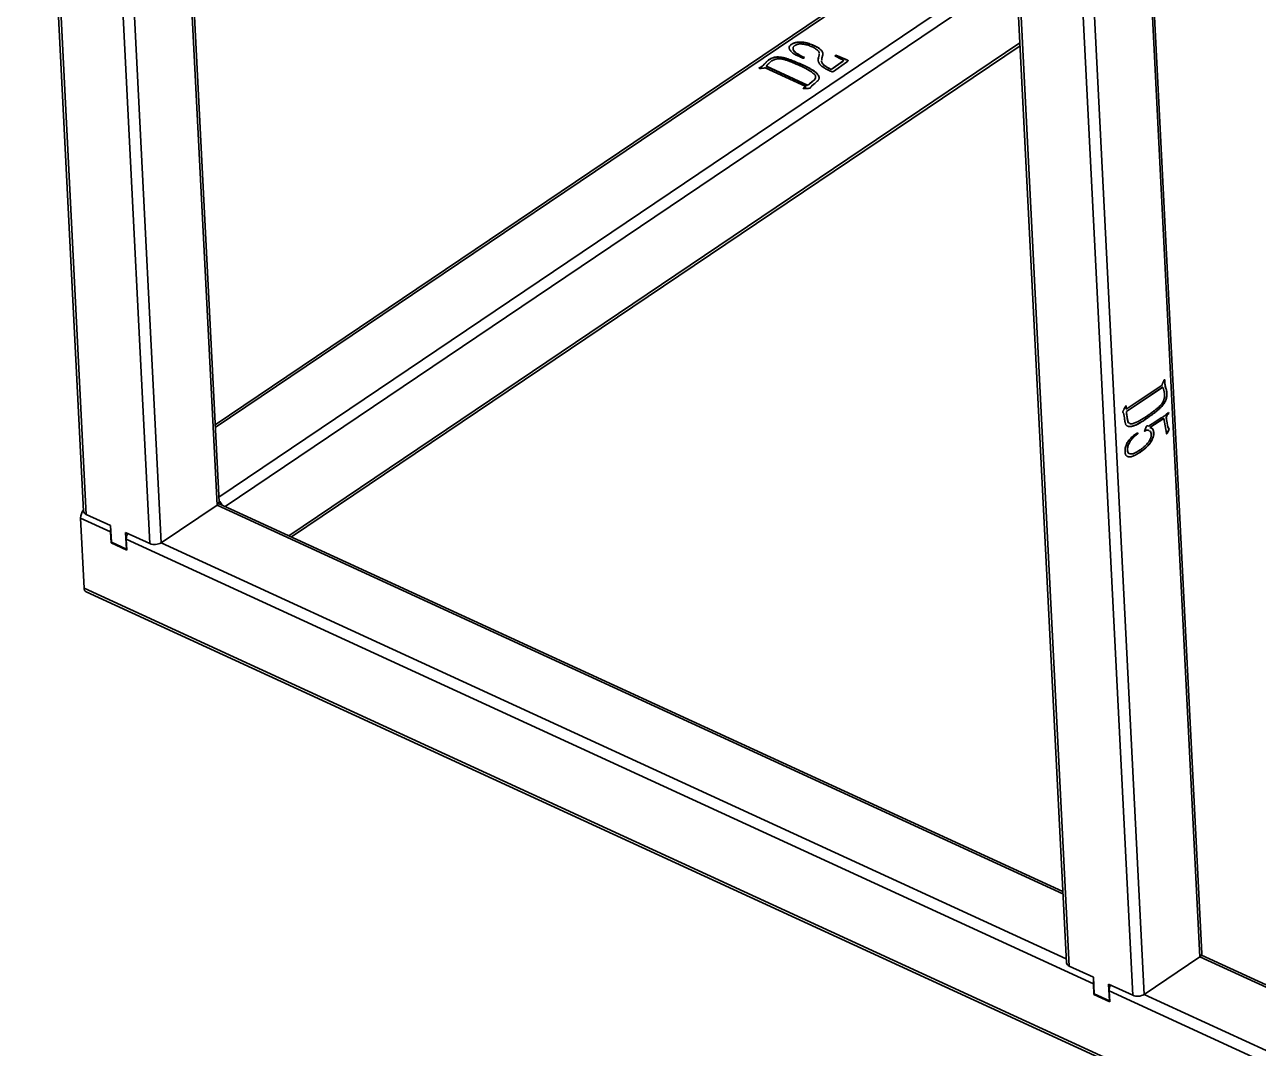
# Model space of a CAD drawing. Header units: millimetres. Extents: x 0 to 14850, y 0 to 10502.
# Drawn here: x 2245 to 5028, y 4125 to 6434 of the extents above; entities that cross this region are included whole.
import ezdxf

# ---------------------------------------------------------------- set-up
doc = ezdxf.new("R2010")
doc.units = ezdxf.units.MM
doc.header["$LTSCALE"] = 50

msp = doc.modelspace()

# ---------------------------------------------------------------- linework, layer by layer
at = {"color": 7, "linetype": 'Continuous', "lineweight": 35}
for p, q in [((2244.889, 7966.591), (2377.783, 5336.338)), ((2251.054, 7959.423), (2383.948, 5329.17)), ((2527.214, 5263.336), (2394.32, 7893.589)), ((2683.293, 5357.23), (2558.538, 7826.394)), ((4462.093, 6947.729), (4594.987, 4317.476)), ((4468.259, 6940.562), (4601.153, 4310.309)), ((4744.418, 4244.475), (4611.524, 6874.728)), ((4900.497, 4338.368), (4775.742, 6807.533)), ((4472.414, 6743.451), (2674.492, 5531.42)), ((2846.837, 5278.144), (4490.467, 6386.161)), ((3975.189, 6389.654), (3975.17, 6390.03)), ((4033.971, 6382.009), (4033.952, 6382.385)), ((3913.372, 6344.194), (3917.291, 6349.012)), ((3913.391, 6343.818), (3917.31, 6348.636)), ((3917.31, 6348.636), (3917.291, 6349.012)), ((3923.02, 6353.692), (3923.001, 6354.068)), ((3998.444, 6362.037), (4004.094, 6359.286)), ((3998.463, 6361.661), (3998.444, 6362.037)), ((3998.463, 6361.661), (4003.778, 6359.073)), ((4004.094, 6359.286), (4001.767, 6357.717)), ((4034.929, 6353.101), (4035.283, 6359.066)), ((4035.264, 6359.442), (4037.015, 6365.799)), ((4035.283, 6359.066), (4035.264, 6359.442)), ((4035.283, 6359.066), (4037.034, 6365.424)), ((4037.015, 6365.799), (4037.102, 6368.902)), ((4037.034, 6365.424), (4037.015, 6365.799)), ((4037.034, 6365.424), (4037.121, 6368.526)), ((4043.075, 6357.766), (4042.786, 6353.931)), ((4045.202, 6365.347), (4043.075, 6357.766)), ((4064.376, 6332.619), (4090.89, 6351.669)), ((4064.395, 6332.243), (4090.909, 6351.294)), ((4098.946, 6349.364), (4069.197, 6328.309)), ((4072.269, 6363.562), (4074.413, 6365.007)), ((4086.911, 6356.135), (4072.269, 6363.562)), ((4072.598, 6363.395), (4074.432, 6364.631)), ((4074.413, 6365.007), (4098.309, 6354.905)), ((4074.432, 6364.631), (4074.413, 6365.007)), ((4074.432, 6364.631), (4098.328, 6354.53)), ((4090.909, 6351.294), (4090.89, 6351.669)), ((4091.73, 6352.31), (4091.707, 6352.78)), ((4098.328, 6354.53), (4098.309, 6354.905)), ((3901.849, 6336.043), (3905.177, 6337.669)), ((3901.868, 6335.668), (3901.849, 6336.043)), ((3901.868, 6335.668), (3905.196, 6337.293)), ((3905.177, 6337.669), (3908.393, 6339.837)), ((3905.196, 6337.293), (3905.177, 6337.669)), ((3905.196, 6337.293), (3908.412, 6339.461)), ((3911.872, 6335.446), (3906.491, 6334.789)), ((3908.412, 6339.461), (3908.393, 6339.837)), ((3910.471, 6341.855), (3913.372, 6344.194)), ((3910.49, 6341.48), (3910.471, 6341.855)), ((3910.49, 6341.48), (3913.391, 6343.818)), ((3913.391, 6343.818), (3913.372, 6344.194)), ((4006.878, 6294.063), (3915.098, 6336.238)), ((3919.708, 6342.317), (3918.19, 6339.705)), ((3918.19, 6339.705), (4010.851, 6297.124)), ((3918.209, 6339.329), (3918.19, 6339.705)), ((3918.209, 6339.329), (4010.87, 6296.749)), ((4005.052, 6340.275), (4005.033, 6340.651)), ((4057.352, 6336.208), (4064.376, 6332.619)), ((4057.371, 6335.833), (4057.352, 6336.208)), ((4057.371, 6335.833), (4064.395, 6332.243)), ((4064.395, 6332.243), (4064.376, 6332.619)), ((4002.271, 6290.957), (4006.878, 6294.063)), ((4002.29, 6290.582), (4002.271, 6290.957)), ((4002.29, 6290.582), (4006.897, 6293.688)), ((4008.543, 6289.626), (4004.438, 6289.418)), ((4006.897, 6293.688), (4006.878, 6294.063)), ((4010.87, 6296.749), (4010.851, 6297.124)), ((4015.618, 6300.338), (4021.51, 6305.31)), ((4015.637, 6299.962), (4015.618, 6300.338)), ((4015.637, 6299.962), (4021.529, 6304.934)), ((4025.778, 6300.039), (4019.886, 6295.067)), ((4021.529, 6304.934), (4021.51, 6305.31)), ((4811.625, 5624.065), (4813.754, 5629.077)), ((4816.762, 5632.496), (4816.459, 5628.686)), ((4816.459, 5628.686), (4816.663, 5624.656)), ((4816.459, 5628.686), (4816.8, 5628.529)), ((4816.663, 5624.656), (4817.004, 5624.499)), ((4816.762, 5632.496), (4817.103, 5632.339)), ((4817.103, 5632.339), (4816.8, 5628.529)), ((4816.8, 5628.529), (4817.004, 5624.499)), ((4817.308, 5621.692), (4817.809, 5617.833)), ((4817.308, 5621.692), (4817.649, 5621.535)), ((4817.649, 5621.535), (4818.15, 5617.676)), ((4730.008, 5566.444), (4810.68, 5620.827)), ((4811.684, 5616.304), (4730.236, 5561.398)), ((4812.025, 5616.147), (4730.577, 5561.241)), ((4811.684, 5616.304), (4812.025, 5616.147)), ((4813.441, 5613.319), (4812.025, 5616.147)), ((4817.809, 5617.833), (4819.867, 5611.653)), ((4817.809, 5617.833), (4818.15, 5617.676)), ((4818.15, 5617.676), (4820.208, 5611.496)), ((4819.867, 5611.653), (4820.208, 5611.496)), ((4821.231, 5603.794), (4821.572, 5603.637)), ((4725.492, 5567.597), (4727.359, 5571.25)), ((4729.375, 5572.374), (4729.667, 5566.6)), ((4729.375, 5572.374), (4729.716, 5572.218)), ((4729.667, 5566.6), (4730.008, 5566.444)), ((4729.716, 5572.218), (4730.008, 5566.444)), ((4725.581, 5546.7), (4724.376, 5554.667)), ((4730.236, 5561.398), (4730.577, 5561.241)), ((4730.538, 5555.424), (4731.742, 5547.457)), ((4730.538, 5555.424), (4730.879, 5555.267)), ((4730.879, 5555.267), (4732.084, 5547.301)), ((4731.742, 5547.457), (4732.084, 5547.301)), ((4769.307, 5541.037), (4769.648, 5540.88)), ((4780.183, 5527.971), (4796.669, 5538.701)), ((4814.153, 5545.494), (4782.854, 5524.986)), ((4814.494, 5545.338), (4783.195, 5524.83)), ((4796.669, 5538.701), (4808.539, 5546.496)), ((4814.153, 5545.494), (4814.494, 5545.338)), ((4820.299, 5512.127), (4814.494, 5545.338)), ((4820.888, 5550.833), (4819.716, 5548.831)), ((4819.716, 5548.831), (4820.057, 5548.674)), ((4821.229, 5550.676), (4820.057, 5548.674)), ((4820.129, 5546.715), (4820.494, 5542.764)), ((4820.129, 5546.715), (4820.47, 5546.558)), ((4820.23, 5554.584), (4824.958, 5558.569)), ((4820.47, 5546.558), (4820.835, 5542.607)), ((4820.494, 5542.764), (4821.786, 5535.861)), ((4820.494, 5542.764), (4820.835, 5542.607)), ((4820.835, 5542.607), (4822.127, 5535.705)), ((4820.888, 5550.833), (4821.229, 5550.676)), ((4824.765, 5558.407), (4825.331, 5557.197)), ((4824.958, 5558.569), (4825.672, 5557.04)), ((4825.331, 5557.197), (4825.672, 5557.04)), ((4751.301, 5510.511), (4755.622, 5513.217)), ((4755.299, 5513.015), (4755.387, 5511.258)), ((4755.387, 5511.258), (4755.729, 5511.102)), ((4755.622, 5513.217), (4755.729, 5511.102)), ((4772.454, 5520.367), (4774.849, 5526.178)), ((4774.877, 5519.018), (4772.874, 5518.052)), ((4772.874, 5518.052), (4773.215, 5517.895)), ((4775.219, 5518.861), (4773.215, 5517.895)), ((4777.114, 5519.106), (4774.877, 5519.018)), ((4774.877, 5519.018), (4775.219, 5518.861)), ((4777.455, 5518.95), (4775.219, 5518.861)), ((4777.114, 5519.106), (4777.455, 5518.95)), ((4777.771, 5528.562), (4780.183, 5527.971)), ((4782.854, 5524.986), (4783.195, 5524.83)), ((4791.61, 5512.74), (4791.951, 5512.584)), ((4821.786, 5535.861), (4822.724, 5529.902)), ((4821.786, 5535.861), (4822.127, 5535.705)), ((4822.127, 5535.705), (4823.065, 5529.746)), ((4826.658, 5521.589), (4822.471, 5512.973)), ((4822.471, 5512.973), (4822.812, 5512.816)), ((4822.724, 5529.902), (4823.065, 5529.746)), ((4826.999, 5521.432), (4822.812, 5512.816)), ((4823.684, 5526.767), (4824.765, 5524.51)), ((4823.684, 5526.767), (4824.025, 5526.61)), ((4824.025, 5526.61), (4825.106, 5524.353)), ((4824.765, 5524.51), (4825.106, 5524.353)), ((4825.635, 5522.702), (4826.658, 5521.589)), ((4825.635, 5522.702), (4825.976, 5522.545)), ((4825.976, 5522.545), (4826.999, 5521.432)), ((4826.658, 5521.589), (4826.999, 5521.432)), ((4732.56, 5474.323), (4732.901, 5474.166)), ((4759.914, 5468.821), (4760.255, 5468.664)), ((2678.779, 5350.042), (2552.851, 5265.151)), ((4586.848, 4478.565), (2682.387, 5353.713)), ((2371.063, 5320.41), (2379.037, 5162.595)), ((2438.603, 5289.374), (2371.063, 5320.41)), ((2383.948, 5329.17), (2438.526, 5304.091)), ((2438.526, 5304.091), (2440.424, 5266.516)), ((2438.603, 5289.374), (2439.837, 5264.95)), ((2472.637, 5288.416), (2527.214, 5263.336)), ((2474.535, 5250.841), (2472.637, 5288.416)), ((2441.456, 5266.042), (2439.837, 5264.95)), ((2439.837, 5264.95), (2475.312, 5248.649)), ((2440.424, 5266.516), (2474.535, 5250.841)), ((2475.312, 5248.649), (2474.078, 5273.072)), ((4655.807, 4270.513), (2474.078, 5273.072)), ((2475.179, 5251.275), (2474.535, 5250.841)), ((2379.037, 5162.595), (9201.205, 2027.636)), ((2383.438, 5154.159), (9205.606, 2019.2)), ((4895.983, 4331.181), (4770.056, 4246.29)), ((9021.257, 2440.842), (4899.592, 4334.851)), ((4601.153, 4310.309), (4655.73, 4285.229)), ((4655.73, 4285.229), (4657.629, 4247.654)), ((4655.807, 4270.513), (4657.041, 4246.089)), ((4689.841, 4269.554), (4744.418, 4244.475)), ((4691.74, 4231.979), (4689.841, 4269.554)), ((4658.66, 4247.18), (4657.041, 4246.089)), ((4657.041, 4246.089), (4692.517, 4229.787)), ((4657.629, 4247.654), (4691.74, 4231.979)), ((4692.517, 4229.787), (4691.283, 4254.211)), ((9090.217, 2232.789), (4691.283, 4254.211)), ((4692.384, 4232.414), (4691.74, 4231.979))]:
    msp.add_line(p, q, dxfattribs=at)
at = {"color": 8, "linetype": 'Continuous', "lineweight": 35}
for p, q in [((2420.233, 7889.949), (2552.851, 5265.151)), ((2678.779, 5350.042), (2553.544, 7828.689)), ((4637.437, 6871.087), (4770.056, 4246.29)), ((4895.983, 4331.181), (4770.749, 6809.827)), ((4472.726, 6737.276), (2674.804, 5525.244)), ((2682.74, 5368.181), (4480.662, 6580.212)), ((4482.177, 6550.223), (2697.189, 5346.911)), ((2841.139, 5280.762), (4490.151, 6392.408)), ((4587.124, 4473.109), (2678.779, 5350.042)), ((2552.851, 5265.151), (4594.508, 4326.958)), ((9021.533, 2435.386), (4895.983, 4331.181)), ((4770.056, 4246.29), (9028.917, 2289.235))]:
    msp.add_line(p, q, dxfattribs=at)
at = {"color": 7, "linetype": 'Continuous', "lineweight": 35, "flags": 128}
for points in [[(2439.002, 5294.669), (2438.685, 5292.462), (2438.603, 5289.374)], [(4656.206, 4275.808), (4655.89, 4273.6), (4655.807, 4270.513)]]:
    msp.add_lwpolyline(points, dxfattribs=at)
at = {"color": 7, "linetype": 'Continuous', "lineweight": 35}
for centre, radius, start, end in [((2674.734, 5357.594), 8.567, 298.173376, 357.561663), ((2662.679, 5339.114), 29.361, 22.37999, 45.8104), ((2400.191, 5320.694), 29.129, 140.726202, 180.559102), ((2386.467, 5337.573), 8.772, 188.094037, 253.311784), ((2502.318, 5273.452), 28.243, 152.877582, 180.769943), ((2538.228, 5289.739), 28.608, 247.356961, 300.741858), ((2388.119, 5161.967), 9.104, 176.045487, 239.058229), ((4603.672, 4318.711), 8.772, 188.094037, 253.311784), ((4891.938, 4338.733), 8.567, 298.173376, 357.561663), ((4719.523, 4254.59), 28.243, 152.877582, 180.769943), ((4755.432, 4270.878), 28.608, 247.356961, 300.741858)]:
    msp.add_arc(centre, radius, start, end, dxfattribs=at)
for points, knots in [([(3985.472, 6365.205), (3984.549, 6365.702), (3982.765, 6366.661), (3980.263, 6368.101), (3978.124, 6369.54), (3976.172, 6370.946), (3974.451, 6372.445), (3972.976, 6374.126), (3971.626, 6375.998), (3970.467, 6378.009), (3969.574, 6380.042), (3969.292, 6381.994), (3969.525, 6383.797), (3970.484, 6385.393), (3971.647, 6386.801), (3972.794, 6388.043), (3973.907, 6389.127), (3974.765, 6389.741), (3975.17, 6390.03)], [0, 0, 0, 0, 0.07740737, 0.1496177, 0.21694516, 0.27935279, 0.34166122, 0.40841457, 0.4798594, 0.55729044, 0.63338441, 0.70135869, 0.76242295, 0.82001964, 0.87292666, 0.92087242, 0.96271484, 1, 1, 1, 1]), ([(3969.631, 6381.798), (3969.575, 6382.23), (3969.363, 6383.853), (3971.674, 6386.588), (3974.017, 6388.632), (3975.189, 6389.654)], [0, 0, 0, 0, 0.15322757, 0.576386946, 1, 1, 1, 1]), ([(3975.17, 6390.03), (3975.742, 6390.364), (3976.89, 6391.032), (3978.832, 6391.895), (3980.946, 6392.623), (3983.891, 6393.451), (3987.811, 6394.174), (3991.878, 6394.49), (3995.194, 6394.466), (3997.816, 6394.31), (4000.544, 6394.026), (4004.32, 6393.457), (4009.019, 6392.493), (4014.401, 6390.918), (4019.66, 6389.051), (4024.816, 6386.999), (4029.641, 6384.774), (4032.548, 6383.163), (4033.952, 6382.385)], [0, 0, 0, 0, 0.03516872, 0.07047972, 0.10544311, 0.14128535, 0.21188733, 0.282887, 0.31980362, 0.35807454, 0.39980705, 0.44341963, 0.53305967, 0.62415516, 0.71711713, 0.81466814, 0.91050925, 1, 1, 1, 1]), ([(3975.189, 6389.654), (3975.761, 6389.988), (3976.909, 6390.656), (3978.851, 6391.519), (3980.965, 6392.247), (3983.91, 6393.075), (3987.83, 6393.798), (3991.897, 6394.115), (3995.213, 6394.09), (3997.835, 6393.934), (4000.563, 6393.65), (4004.339, 6393.081), (4009.038, 6392.117), (4014.42, 6390.542), (4019.679, 6388.675), (4024.835, 6386.623), (4029.66, 6384.399), (4032.567, 6382.787), (4033.971, 6382.009)], [0, 0, 0, 0, 0.03516872, 0.07047972, 0.10544311, 0.14128535, 0.21188733, 0.282887, 0.31980362, 0.35807454, 0.39980705, 0.44341963, 0.53305967, 0.62415516, 0.71711713, 0.81466814, 0.91050925, 1, 1, 1, 1]), ([(3982.654, 6386.927), (3982.192, 6386.622), (3981.27, 6386.013), (3980.149, 6384.99), (3979.317, 6383.882), (3978.509, 6382.301), (3978.108, 6380.196), (3978.559, 6377.628), (3979.85, 6375.056), (3982.07, 6372.532), (3985.03, 6369.976), (3988.803, 6367.381), (3993.263, 6364.663), (3996.665, 6362.939), (3998.444, 6362.037)], [0, 0, 0, 0, 0.03912571, 0.07803897, 0.11701227, 0.15726794, 0.24064809, 0.3268928, 0.41731246, 0.51277493, 0.61631852, 0.73267897, 0.8602138, 1, 1, 1, 1]), ([(3978.446, 6378.984), (3978.634, 6377.952), (3979.048, 6375.688), (3982.578, 6371.419), (3989.062, 6366.585), (3995.329, 6363.303), (3998.463, 6361.661)], [0, 0, 0, 0, 0.14339189, 0.31470997, 0.65718204, 1, 1, 1, 1]), ([(4009.927, 6387.84), (4008.714, 6388.143), (4006.346, 6388.736), (4002.738, 6389.445), (3999.152, 6389.914), (3995.64, 6390.218), (3992.12, 6390.205), (3988.714, 6389.575), (3985.444, 6388.508), (3983.613, 6387.47), (3982.654, 6386.927)], [0, 0, 0, 0, 0.137574256, 0.268315484, 0.393893125, 0.514934381, 0.631530294, 0.746202939, 0.867098464, 1, 1, 1, 1]), ([(4037.127, 6369.796), (4037.179, 6370.285), (4037.424, 6372.609), (4033.258, 6376.192), (4027.581, 6380.71), (4019.658, 6384.766), (4013.171, 6386.815), (4009.927, 6387.84)], [0, 0, 0, 0, 0.05751587, 0.27322169, 0.48975203, 0.74481123, 1, 1, 1, 1]), ([(4033.952, 6382.385), (4035.273, 6381.501), (4037.934, 6379.721), (4040.668, 6377.262), (4042.572, 6375.271), (4043.664, 6373.826), (4044.539, 6372.458), (4045.278, 6370.664), (4045.597, 6368.288), (4045.338, 6366.358), (4045.202, 6365.347)], [0, 0, 0, 0, 0.18632918, 0.37543842, 0.46610322, 0.5496347, 0.62693936, 0.69821074, 0.8417906, 1, 1, 1, 1]), ([(4033.971, 6382.009), (4035.923, 6380.662), (4039.826, 6377.969), (4043.775, 6373.66), (4045.488, 6370.495), (4045.404, 6369.003), (4045.398, 6368.912)], [0, 0, 0, 0, 0.3528707, 0.70555167, 0.9821108, 1, 1, 1, 1]), ([(3917.291, 6349.012), (3917.639, 6349.402), (3918.368, 6350.22), (3919.697, 6351.451), (3921.226, 6352.758), (3922.396, 6353.621), (3923.001, 6354.068)], [0, 0, 0, 0, 0.21881719, 0.45851479, 0.71988485, 1, 1, 1, 1]), ([(3917.31, 6348.636), (3917.658, 6349.027), (3918.387, 6349.844), (3919.716, 6351.076), (3921.245, 6352.382), (3922.415, 6353.245), (3923.02, 6353.692)], [0, 0, 0, 0, 0.21881719, 0.45851479, 0.71988485, 1, 1, 1, 1]), ([(3930.676, 6352.299), (3930.116, 6351.944), (3928.94, 6351.198), (3927.332, 6349.928), (3925.616, 6348.53), (3924.034, 6347.005), (3922.523, 6345.544), (3921.256, 6344.266), (3920.347, 6343.217), (3919.901, 6342.589), (3919.708, 6342.317)], [0, 0, 0, 0, 0.12032505, 0.25277131, 0.39592828, 0.55221329, 0.70211162, 0.82673891, 0.92497903, 1, 1, 1, 1]), ([(3923.001, 6354.068), (3923.655, 6354.5), (3924.904, 6355.325), (3926.857, 6356.445), (3928.688, 6357.45), (3931.103, 6358.523), (3934.19, 6359.617), (3938.221, 6360.447), (3942.514, 6360.784), (3946.222, 6360.725), (3949.33, 6360.448), (3951.854, 6360.119), (3954.504, 6359.634), (3957.313, 6359.05), (3960.24, 6358.324), (3963.28, 6357.431), (3966.489, 6356.428), (3970.886, 6354.902), (3976.272, 6352.895), (3982.453, 6350.358), (3988.485, 6347.712), (3993.664, 6345.588), (3997.681, 6343.873), (4000.416, 6342.696), (4002.833, 6341.639), (4004.335, 6340.965), (4005.033, 6340.651)], [0, 0, 0, 0, 0.029937995, 0.057132981, 0.082682504, 0.105750691, 0.148408864, 0.190622943, 0.233459491, 0.279307417, 0.303897499, 0.330679023, 0.359650988, 0.39071896, 0.424197601, 0.459761141, 0.498314034, 0.539499362, 0.622257448, 0.701595752, 0.780507848, 0.863329582, 0.903495309, 0.939426494, 0.971828659, 1, 1, 1, 1]), ([(3923.02, 6353.692), (3923.674, 6354.124), (3924.923, 6354.95), (3926.876, 6356.069), (3928.707, 6357.074), (3931.122, 6358.148), (3934.209, 6359.242), (3938.24, 6360.071), (3942.533, 6360.409), (3946.241, 6360.349), (3949.349, 6360.072), (3951.873, 6359.743), (3954.523, 6359.258), (3957.332, 6358.675), (3960.259, 6357.948), (3963.299, 6357.056), (3966.508, 6356.053), (3970.905, 6354.526), (3976.291, 6352.52), (3982.472, 6349.982), (3988.504, 6347.336), (3993.683, 6345.212), (3997.7, 6343.497), (4000.435, 6342.32), (4002.852, 6341.263), (4004.354, 6340.589), (4005.052, 6340.275)], [0, 0, 0, 0, 0.029937995, 0.057132981, 0.082682504, 0.105750691, 0.148408864, 0.190622943, 0.233459491, 0.279307417, 0.303897499, 0.330679023, 0.359650988, 0.39071896, 0.424197601, 0.459761141, 0.498314034, 0.539499362, 0.622257448, 0.701595752, 0.780507848, 0.863329582, 0.903495309, 0.939426494, 0.971828659, 1, 1, 1, 1]), ([(3985.309, 6344.828), (3984.254, 6345.254), (3982.069, 6346.135), (3978.664, 6347.486), (3975.047, 6348.941), (3971.311, 6350.464), (3967.611, 6351.949), (3964.005, 6353.191), (3960.746, 6354.284), (3957.672, 6355.119), (3954.775, 6355.771), (3951.994, 6356.263), (3949.275, 6356.544), (3946.655, 6356.694), (3944.114, 6356.641), (3941.678, 6356.395), (3939.354, 6355.92), (3936.6, 6355.027), (3933.626, 6353.854), (3931.588, 6352.78), (3930.676, 6352.299)], [0, 0, 0, 0, 0.063051594, 0.13046906, 0.202218556, 0.278842728, 0.354453657, 0.422760373, 0.483686886, 0.538181216, 0.587446853, 0.633996585, 0.677917246, 0.719155471, 0.758821856, 0.797255725, 0.834293232, 0.87248122, 0.942909767, 1, 1, 1, 1]), ([(4001.767, 6357.717), (4000.881, 6358.07), (3999.19, 6358.744), (3996.812, 6359.73), (3994.722, 6360.645), (3992.182, 6361.767), (3989.091, 6363.257), (3986.717, 6364.535), (3985.472, 6365.205)], [0, 0, 0, 0, 0.154590063, 0.294713717, 0.420417056, 0.531775447, 0.754520628, 1, 1, 1, 1]), ([(4051.076, 6334.36), (4050.211, 6334.887), (4048.545, 6335.901), (4046.276, 6337.449), (4044.232, 6338.927), (4042.424, 6340.341), (4040.883, 6341.698), (4039.584, 6342.989), (4038.551, 6344.231), (4037.561, 6345.776), (4036.634, 6347.571), (4035.738, 6349.567), (4035.182, 6351.377), (4034.796, 6353.544), (4034.814, 6356.216), (4035.111, 6358.346), (4035.264, 6359.442)], [0, 0, 0, 0, 0.07883449, 0.15186259, 0.2204186, 0.28458499, 0.34314093, 0.39690499, 0.44698392, 0.49274126, 0.57533551, 0.64969418, 0.71550157, 0.77317075, 0.88325333, 1, 1, 1, 1]), ([(4042.627, 6351.822), (4042.593, 6351.516), (4042.31, 6348.923), (4045.599, 6344.815), (4050.828, 6339.959), (4055.178, 6337.458), (4057.352, 6336.208)], [0, 0, 0, 0, 0.04945777, 0.4183571, 0.7092734, 1, 1, 1, 1]), ([(4042.713, 6352.342), (4042.632, 6351.735), (4042.244, 6348.838), (4045.577, 6344.436), (4050.857, 6339.584), (4055.2, 6337.083), (4057.371, 6335.833)], [0, 0, 0, 0, 0.09323339, 0.44514368, 0.72266233, 1, 1, 1, 1]), ([(4090.89, 6351.669), (4091.217, 6351.918), (4091.795, 6352.358), (4091.691, 6353.109), (4090.916, 6353.619), (4089.997, 6354.266), (4088.6, 6355.125), (4087.52, 6355.771), (4086.911, 6356.135)], [0, 0, 0, 0, 0.15405764, 0.27293573, 0.365299, 0.51533234, 0.72684499, 1, 1, 1, 1]), ([(4090.909, 6351.294), (4091.201, 6351.493), (4091.671, 6351.814), (4091.642, 6352.207), (4091.632, 6352.357)], [0, 0, 0, 0, 0.62013469, 1, 1, 1, 1]), ([(4098.309, 6354.905), (4098.786, 6354.717), (4099.62, 6354.389), (4100.666, 6353.914), (4101.429, 6353.609), (4101.999, 6353.33), (4102.346, 6352.984), (4102.785, 6352.608), (4102.518, 6352.043), (4101.745, 6351.41), (4100.585, 6350.45), (4099.546, 6349.761), (4098.946, 6349.364)], [0, 0, 0, 0, 0.13813441, 0.24159723, 0.31855156, 0.36106669, 0.41898771, 0.48660125, 0.53890728, 0.64137967, 0.79312535, 1, 1, 1, 1]), ([(4098.328, 6354.53), (4098.92, 6354.256), (4100.104, 6353.709), (4102.023, 6353.249), (4102.142, 6352.659), (4102.168, 6352.53)], [0, 0, 0, 0, 0.43914384, 0.87700416, 1, 1, 1, 1]), ([(3906.491, 6334.789), (3905.993, 6334.708), (3905.096, 6334.562), (3903.824, 6334.604), (3902.833, 6334.795), (3902.191, 6335.154), (3901.81, 6335.577), (3901.836, 6335.89), (3901.849, 6336.043)], [0, 0, 0, 0, 0.24170386, 0.43502021, 0.60164829, 0.73927668, 0.87189061, 1, 1, 1, 1]), ([(3908.393, 6339.837), (3908.438, 6339.877), (3908.625, 6340.042), (3909.008, 6340.425), (3909.642, 6341.062), (3910.166, 6341.564), (3910.471, 6341.855)], [0, 0, 0, 0, 0.060483244, 0.251748057, 0.565445673, 1, 1, 1, 1]), ([(3908.412, 6339.461), (3908.457, 6339.501), (3908.644, 6339.666), (3909.027, 6340.05), (3909.661, 6340.686), (3910.185, 6341.188), (3910.49, 6341.48)], [0, 0, 0, 0, 0.060483244, 0.251748057, 0.565445673, 1, 1, 1, 1]), ([(3915.098, 6336.238), (3914.487, 6336.054), (3913.445, 6335.739), (3912.332, 6335.531), (3911.872, 6335.446)], [0, 0, 0, 0, 0.58635291, 1, 1, 1, 1]), ([(4029.008, 6315.966), (4029.051, 6316.411), (4029.307, 6319.012), (4024.736, 6323.188), (4016.406, 6329.931), (4002.692, 6337.102), (3991.105, 6342.252), (3985.309, 6344.828)], [0, 0, 0, 0, 0.03313222, 0.1940274, 0.35513776, 0.67744221, 1, 1, 1, 1]), ([(4005.033, 6340.651), (4005.776, 6340.279), (4007.353, 6339.488), (4009.791, 6338.191), (4012.552, 6336.786), (4016.486, 6334.705), (4021.355, 6331.969), (4025.808, 6329.04), (4028.936, 6326.596), (4031.03, 6324.745), (4032.803, 6322.829), (4034.291, 6320.902), (4035.456, 6318.995), (4036.361, 6317.181), (4036.859, 6315.455), (4037.146, 6313.833), (4036.984, 6312.274), (4036.523, 6310.764), (4035.7, 6309.296), (4034.493, 6307.822), (4032.875, 6306.249), (4030.87, 6304.441), (4028.493, 6302.329), (4026.724, 6300.837), (4025.778, 6300.039)], [0, 0, 0, 0, 0.03519364, 0.07476823, 0.11868117, 0.166979, 0.26583735, 0.36208666, 0.40893792, 0.45491502, 0.49958897, 0.5439351, 0.58587775, 0.62488237, 0.66054293, 0.69350887, 0.72472666, 0.75521357, 0.78581798, 0.81669399, 0.85171204, 0.89366956, 0.94311216, 1, 1, 1, 1]), ([(4005.052, 6340.275), (4008.549, 6338.499), (4015.542, 6334.946), (4025.383, 6329.255), (4032.166, 6323.713), (4035.435, 6318.715), (4037.08, 6315.854), (4036.89, 6314.232), (4036.861, 6313.98)], [0, 0, 0, 0, 0.24456404, 0.48905638, 0.73313715, 0.85535031, 0.97748108, 1, 1, 1, 1]), ([(4069.197, 6328.309), (4068.826, 6328.057), (4068.095, 6327.561), (4066.512, 6327.436), (4065.18, 6327.69), (4063.827, 6328.133), (4062.135, 6328.79), (4059.356, 6330.01), (4055.583, 6331.867), (4052.625, 6333.503), (4051.076, 6334.36)], [0, 0, 0, 0, 0.06954674, 0.13708176, 0.18450801, 0.25159492, 0.34143135, 0.45449051, 0.71439577, 1, 1, 1, 1]), ([(4001.234, 6289.733), (4001.233, 6289.736), (4001.204, 6289.804), (4001.473, 6290.156), (4001.926, 6290.392), (4002.29, 6290.582)], [0, 0, 0, 0, 0.01128408, 0.20609704, 1, 1, 1, 1]), ([(4004.438, 6289.418), (4004.095, 6289.398), (4003.48, 6289.362), (4002.679, 6289.38), (4002.062, 6289.405), (4001.614, 6289.586), (4001.347, 6289.827), (4001.127, 6290.154), (4001.535, 6290.577), (4001.985, 6290.809), (4002.271, 6290.957)], [0, 0, 0, 0, 0.17749201, 0.31838204, 0.41986698, 0.49175171, 0.60327495, 0.68937122, 0.80263836, 1, 1, 1, 1]), ([(4017.377, 6290.816), (4017.248, 6290.725), (4016.924, 6290.497), (4016.011, 6290.339), (4014.83, 6290.106), (4013.326, 6289.978), (4011.787, 6289.849), (4010.435, 6289.71), (4009.383, 6289.651), (4008.788, 6289.634), (4008.543, 6289.626)], [0, 0, 0, 0, 0.0644185, 0.16255242, 0.29581171, 0.47267459, 0.65464187, 0.80452799, 0.9195769, 1, 1, 1, 1]), ([(4010.851, 6297.124), (4011.387, 6297.447), (4012.386, 6298.047), (4013.653, 6298.939), (4014.782, 6299.655), (4015.362, 6300.128), (4015.618, 6300.338)], [0, 0, 0, 0, 0.31583388, 0.58831815, 0.81777859, 1, 1, 1, 1]), ([(4010.87, 6296.749), (4011.406, 6297.071), (4012.405, 6297.671), (4013.672, 6298.564), (4014.801, 6299.279), (4015.381, 6299.753), (4015.637, 6299.962)], [0, 0, 0, 0, 0.31583388, 0.58831815, 0.81777859, 1, 1, 1, 1]), ([(4019.886, 6295.067), (4019.364, 6294.572), (4018.41, 6293.668), (4017.852, 6292.469), (4017.687, 6291.682), (4017.595, 6291.26), (4017.507, 6290.982), (4017.407, 6290.854), (4017.377, 6290.816)], [0, 0, 0, 0, 0.37640459, 0.68720906, 0.81327635, 0.90782682, 0.97235792, 1, 1, 1, 1]), ([(4021.51, 6305.31), (4022.925, 6306.53), (4025.752, 6308.968), (4029.179, 6312.259), (4029.024, 6314.386), (4028.974, 6315.072)], [0, 0, 0, 0, 0.40426285, 0.80795028, 1, 1, 1, 1]), ([(4021.529, 6304.934), (4022.944, 6306.154), (4025.771, 6308.593), (4029.198, 6311.884), (4029.043, 6314.011), (4028.993, 6314.696)], [0, 0, 0, 0, 0.40426285, 0.80795028, 1, 1, 1, 1]), ([(4810.68, 5620.827), (4810.83, 5621.46), (4811.087, 5622.54), (4811.467, 5623.619), (4811.625, 5624.065)], [0, 0, 0, 0, 0.58635291, 1, 1, 1, 1]), ([(4813.754, 5629.077), (4813.933, 5629.554), (4814.259, 5630.422), (4814.94, 5631.474), (4815.589, 5632.233), (4816.204, 5632.579), (4816.739, 5632.638), (4816.982, 5632.439), (4817.103, 5632.339)], [0, 0, 0, 0, 0.24175113, 0.43964819, 0.60107501, 0.74420219, 0.87186555, 1, 1, 1, 1]), ([(4816.663, 5624.656), (4816.673, 5624.594), (4816.718, 5624.337), (4816.846, 5623.784), (4817.06, 5622.867), (4817.217, 5622.123), (4817.308, 5621.692)], [0, 0, 0, 0, 0.06048324, 0.25174806, 0.56544567, 1, 1, 1, 1]), ([(4817.004, 5624.499), (4817.015, 5624.437), (4817.059, 5624.18), (4817.187, 5623.627), (4817.401, 5622.71), (4817.558, 5621.967), (4817.649, 5621.535)], [0, 0, 0, 0, 0.06048324, 0.25174806, 0.56544567, 1, 1, 1, 1]), ([(4821.231, 5603.794), (4821.265, 5602.979), (4821.33, 5601.424), (4821.293, 5599.092), (4821.207, 5596.928), (4820.949, 5594.243), (4820.271, 5590.933), (4818.972, 5586.982), (4817.114, 5583.091), (4815.223, 5579.937), (4813.449, 5577.423), (4811.926, 5575.454), (4810.218, 5573.451), (4808.341, 5571.387), (4806.277, 5569.281), (4804.021, 5567.197), (4801.595, 5565.01), (4798.139, 5562.12), (4793.795, 5558.658), (4788.606, 5554.81), (4783.416, 5551.171), (4779.077, 5547.951), (4775.655, 5545.494), (4773.31, 5543.823), (4771.222, 5542.354), (4769.915, 5541.455), (4769.307, 5541.037)], [0, 0, 0, 0, 0.029935974, 0.057129123, 0.082676921, 0.105670882, 0.148446615, 0.190657843, 0.233491498, 0.279336329, 0.303924751, 0.330704466, 0.359345246, 0.390411121, 0.423887502, 0.459793826, 0.49799686, 0.539179406, 0.622282456, 0.701263814, 0.7805225, 0.862986871, 0.903149886, 0.939430584, 0.971830561, 1, 1, 1, 1]), ([(4821.572, 5603.637), (4821.606, 5602.822), (4821.671, 5601.267), (4821.634, 5598.935), (4821.548, 5596.771), (4821.29, 5594.087), (4820.612, 5590.777), (4819.314, 5586.826), (4817.456, 5582.934), (4815.564, 5579.78), (4813.79, 5577.266), (4812.267, 5575.297), (4810.559, 5573.295), (4808.682, 5571.23), (4806.618, 5569.124), (4804.362, 5567.04), (4801.936, 5564.854), (4798.481, 5561.964), (4794.136, 5558.501), (4788.947, 5554.653), (4783.757, 5551.014), (4779.418, 5547.795), (4775.996, 5545.337), (4773.651, 5543.666), (4771.563, 5542.197), (4770.256, 5541.298), (4769.648, 5540.88)], [0, 0, 0, 0, 0.029935974, 0.057129123, 0.082676921, 0.105670882, 0.148446615, 0.190657843, 0.233491498, 0.279336329, 0.303924751, 0.330704466, 0.359345246, 0.390411121, 0.423887502, 0.459793826, 0.49799686, 0.539179406, 0.622282456, 0.701263814, 0.7805225, 0.862986871, 0.903149886, 0.939430584, 0.971830561, 1, 1, 1, 1]), ([(4782.924, 5555.415), (4783.802, 5556.075), (4785.62, 5557.441), (4788.443, 5559.59), (4791.458, 5561.856), (4794.581, 5564.183), (4797.647, 5566.498), (4800.464, 5568.871), (4802.992, 5571.038), (4805.213, 5573.195), (4807.195, 5575.308), (4808.988, 5577.413), (4810.575, 5579.6), (4812.017, 5581.76), (4813.241, 5583.98), (4814.222, 5586.221), (4814.986, 5588.488), (4815.61, 5591.379), (4816.114, 5594.621), (4816.234, 5597), (4816.288, 5598.065)], [0, 0, 0, 0, 0.06304526, 0.13045595, 0.20273976, 0.27935623, 0.35441847, 0.42271832, 0.48363871, 0.53812756, 0.58738825, 0.63393331, 0.67784955, 0.71954147, 0.75920387, 0.7972761, 0.83430988, 0.87249403, 0.9429155, 1, 1, 1, 1]), ([(4816.288, 5598.065), (4816.271, 5598.753), (4816.235, 5600.199), (4815.981, 5602.326), (4815.66, 5604.605), (4815.227, 5606.898), (4814.716, 5609.007), (4814.294, 5610.852), (4813.872, 5612.245), (4813.571, 5612.994), (4813.441, 5613.319)], [0, 0, 0, 0, 0.120319144, 0.252758901, 0.395908838, 0.551919545, 0.702126252, 0.826747416, 0.924982714, 1, 1, 1, 1]), ([(4819.867, 5611.653), (4820.018, 5611.126), (4820.335, 5610.023), (4820.699, 5608.162), (4821.024, 5606.085), (4821.16, 5604.575), (4821.231, 5603.794)], [0, 0, 0, 0, 0.21881719, 0.45851479, 0.71988485, 1, 1, 1, 1]), ([(4820.208, 5611.496), (4820.359, 5610.969), (4820.677, 5609.866), (4821.04, 5608.005), (4821.365, 5605.928), (4821.502, 5604.418), (4821.572, 5603.637)], [0, 0, 0, 0, 0.21881719, 0.45851479, 0.71988485, 1, 1, 1, 1]), ([(4722.09, 5559.303), (4722.08, 5559.467), (4722.055, 5559.875), (4722.34, 5560.753), (4722.775, 5561.9), (4723.404, 5563.277), (4724.066, 5564.676), (4724.622, 5565.92), (4725.095, 5566.859), (4725.376, 5567.382), (4725.492, 5567.597)], [0, 0, 0, 0, 0.06438682, 0.16078187, 0.29615797, 0.47293389, 0.65481168, 0.80462411, 0.91961644, 1, 1, 1, 1]), ([(4727.359, 5571.25), (4727.513, 5571.556), (4727.789, 5572.107), (4728.202, 5572.787), (4728.529, 5573.3), (4728.896, 5573.58), (4729.222, 5573.646), (4729.616, 5573.684), (4729.764, 5573.069), (4729.735, 5572.548), (4729.716, 5572.218)], [0, 0, 0, 0, 0.17761857, 0.31860907, 0.42016637, 0.49210237, 0.59796119, 0.68914972, 0.80249762, 1, 1, 1, 1]), ([(4729.175, 5573.779), (4729.186, 5573.778), (4729.265, 5573.767), (4729.431, 5573.33), (4729.4, 5572.8), (4729.375, 5572.374)], [0, 0, 0, 0, 0.02879934, 0.21935164, 1, 1, 1, 1]), ([(4724.376, 5554.667), (4724.225, 5555.405), (4723.947, 5556.753), (4723.228, 5557.931), (4722.656, 5558.532), (4722.351, 5558.857), (4722.164, 5559.094), (4722.107, 5559.255), (4722.09, 5559.303)], [0, 0, 0, 0, 0.37640459, 0.68720906, 0.81327635, 0.90782682, 0.97235792, 1, 1, 1, 1]), ([(4769.648, 5540.88), (4768.97, 5540.458), (4767.528, 5539.562), (4765.24, 5538.22), (4762.706, 5536.667), (4759.021, 5534.501), (4754.327, 5531.896), (4749.666, 5529.779), (4746.076, 5528.488), (4743.495, 5527.791), (4741.019, 5527.347), (4738.684, 5527.234), (4736.51, 5527.293), (4734.567, 5527.626), (4732.866, 5528.146), (4731.398, 5528.893), (4730.18, 5529.926), (4729.158, 5531.208), (4728.338, 5532.76), (4727.748, 5534.693), (4727.242, 5536.995), (4726.701, 5539.745), (4726.138, 5543.032), (4725.775, 5545.422), (4725.581, 5546.7)], [0, 0, 0, 0, 0.03519331, 0.07476752, 0.11868005, 0.16658324, 0.26583372, 0.36208211, 0.40931607, 0.45491615, 0.49995669, 0.54394733, 0.58623233, 0.62490913, 0.66087655, 0.6935593, 0.7247768, 0.75526342, 0.78586754, 0.8166344, 0.85165212, 0.89367057, 0.9431127, 1, 1, 1, 1]), ([(4730.236, 5561.398), (4730.242, 5560.752), (4730.253, 5559.548), (4730.313, 5557.903), (4730.393, 5556.546), (4730.493, 5555.768), (4730.538, 5555.424)], [0, 0, 0, 0, 0.315804911, 0.588306122, 0.817795305, 1, 1, 1, 1]), ([(4730.577, 5561.241), (4730.583, 5560.595), (4730.594, 5559.391), (4730.654, 5557.746), (4730.734, 5556.389), (4730.835, 5555.611), (4730.879, 5555.267)], [0, 0, 0, 0, 0.315804911, 0.588306122, 0.817795305, 1, 1, 1, 1]), ([(4731.742, 5547.457), (4732.043, 5545.514), (4732.644, 5541.631), (4733.976, 5536.245), (4736.352, 5534.957), (4737.442, 5534.365)], [0, 0, 0, 0, 0.35150775, 0.70251518, 1, 1, 1, 1]), ([(4732.084, 5547.301), (4732.389, 5545.365), (4733.001, 5541.496), (4734.168, 5536.407), (4736.246, 5535.222), (4737.056, 5534.759)], [0, 0, 0, 0, 0.37928648, 0.75803309, 1, 1, 1, 1]), ([(4769.307, 5541.037), (4766.097, 5539.073), (4759.677, 5535.145), (4749.991, 5529.87), (4741.44, 5527.442), (4735.381, 5526.859), (4733.223, 5528.419), (4732.757, 5528.756)], [0, 0, 0, 0, 0.25299423, 0.5059033, 0.75840939, 0.94784992, 1, 1, 1, 1]), ([(4737.783, 5534.209), (4737.949, 5534.075), (4739.828, 5532.558), (4745.363, 5534.158), (4755.073, 5537.313), (4767.866, 5544.973), (4777.903, 5551.934), (4782.924, 5555.415)], [0, 0, 0, 0, 0.015900348, 0.179663103, 0.343644885, 0.671693304, 1, 1, 1, 1]), ([(4808.539, 5546.496), (4808.98, 5546.793), (4809.931, 5547.434), (4811.451, 5548.459), (4813.169, 5549.616), (4814.986, 5550.849), (4816.729, 5551.995), (4818.199, 5553.067), (4819.332, 5553.867), (4819.965, 5554.373), (4820.23, 5554.584)], [0, 0, 0, 0, 0.11301639, 0.243569807, 0.389711691, 0.553390602, 0.709275278, 0.835991519, 0.931550384, 1, 1, 1, 1]), ([(4819.716, 5548.831), (4819.776, 5548.407), (4819.881, 5547.672), (4820.055, 5547), (4820.129, 5546.715)], [0, 0, 0, 0, 0.5771569, 1, 1, 1, 1]), ([(4820.057, 5548.674), (4820.117, 5548.25), (4820.222, 5547.515), (4820.396, 5546.843), (4820.47, 5546.558)], [0, 0, 0, 0, 0.5771569, 1, 1, 1, 1]), ([(4825.331, 5557.197), (4824.772, 5556.534), (4823.829, 5555.415), (4822.607, 5553.845), (4821.663, 5552.384), (4821.158, 5551.374), (4820.888, 5550.833)], [0, 0, 0, 0, 0.34501456, 0.58190106, 0.77618076, 1, 1, 1, 1]), ([(4825.672, 5557.04), (4825.113, 5556.377), (4824.17, 5555.258), (4822.948, 5553.688), (4822.004, 5552.227), (4821.499, 5551.217), (4821.229, 5550.676)], [0, 0, 0, 0, 0.34501456, 0.58190106, 0.77618076, 1, 1, 1, 1]), ([(4727.398, 5469.658), (4727.31, 5470.95), (4727.146, 5473.346), (4727.353, 5477.07), (4728.05, 5480.817), (4729.327, 5484.753), (4731.115, 5488.9), (4733.428, 5492.919), (4735.901, 5496.625), (4738.557, 5499.79), (4741.427, 5502.676), (4744.585, 5505.529), (4747.928, 5508.301), (4750.196, 5509.787), (4751.301, 5510.511)], [0, 0, 0, 0, 0.08655435, 0.16062209, 0.2307482, 0.30691999, 0.38935526, 0.47697062, 0.56224041, 0.63908257, 0.71876536, 0.81183255, 0.90839165, 1, 1, 1, 1]), ([(4755.387, 5511.258), (4754.531, 5510.606), (4752.836, 5509.315), (4750.318, 5507.15), (4747.761, 5504.811), (4745.207, 5502.204), (4742.765, 5499.611), (4740.58, 5496.928), (4738.554, 5494.039), (4736.616, 5490.724), (4734.768, 5487.051), (4733.599, 5483.741), (4732.96, 5481.036), (4732.604, 5478.859), (4732.508, 5476.61), (4732.542, 5475.109), (4732.56, 5474.323)], [0, 0, 0, 0, 0.07985848, 0.15806859, 0.23765315, 0.32342646, 0.40676395, 0.47780836, 0.54815074, 0.62916609, 0.71435008, 0.79875858, 0.84325259, 0.89096007, 0.94286748, 1, 1, 1, 1]), ([(4755.729, 5511.102), (4754.872, 5510.449), (4753.177, 5509.158), (4750.659, 5506.994), (4748.102, 5504.654), (4745.548, 5502.047), (4743.106, 5499.454), (4740.921, 5496.772), (4738.895, 5493.882), (4736.957, 5490.568), (4735.109, 5486.894), (4733.94, 5483.585), (4733.301, 5480.879), (4732.945, 5478.702), (4732.85, 5476.453), (4732.884, 5474.952), (4732.901, 5474.166)], [0, 0, 0, 0, 0.07985848, 0.15806859, 0.23765315, 0.32342646, 0.40676395, 0.47780836, 0.54815074, 0.62916609, 0.71435008, 0.79875858, 0.84325259, 0.89096007, 0.94286748, 1, 1, 1, 1]), ([(4791.61, 5512.74), (4791.608, 5511.92), (4791.606, 5510.37), (4791.422, 5508.083), (4791.083, 5505.984), (4790.402, 5503.348), (4789.002, 5499.945), (4787.343, 5496.446), (4785.663, 5493.503), (4784.225, 5491.174), (4782.583, 5488.915), (4780.797, 5486.615), (4778.801, 5484.379), (4776.629, 5482.106), (4774.249, 5479.866), (4770.734, 5476.768), (4765.928, 5473.023), (4761.972, 5470.259), (4759.914, 5468.821)], [0, 0, 0, 0, 0.04609885, 0.08713581, 0.12302436, 0.15545631, 0.22153889, 0.29863451, 0.34115968, 0.38536935, 0.4319244, 0.48047621, 0.5326351, 0.58835996, 0.64773333, 0.71160746, 0.84995161, 1, 1, 1, 1]), ([(4791.951, 5512.584), (4791.95, 5511.764), (4791.947, 5510.213), (4791.763, 5507.926), (4791.424, 5505.827), (4790.743, 5503.191), (4789.344, 5499.788), (4787.684, 5496.289), (4786.004, 5493.346), (4784.566, 5491.018), (4782.924, 5488.759), (4781.138, 5486.458), (4779.143, 5484.222), (4776.97, 5481.949), (4774.59, 5479.709), (4771.075, 5476.611), (4766.27, 5472.866), (4762.313, 5470.102), (4760.255, 5468.664)], [0, 0, 0, 0, 0.04609885, 0.08713581, 0.12302436, 0.15545631, 0.22153889, 0.29863451, 0.34115968, 0.38536935, 0.4319244, 0.48047621, 0.5326351, 0.58835996, 0.64773333, 0.71160746, 0.84995161, 1, 1, 1, 1]), ([(4772.874, 5518.052), (4772.302, 5517.776), (4771.626, 5517.451), (4770.927, 5517.022), (4770.81, 5517.006), (4770.798, 5517.013), (4770.795, 5517.016)], [0, 0, 0, 0, 0.8268015, 0.97703508, 0.99313052, 1, 1, 1, 1]), ([(4773.215, 5517.895), (4772.942, 5517.734), (4772.462, 5517.451), (4771.816, 5517.144), (4771.432, 5516.979), (4771.082, 5516.784), (4771.113, 5517.258), (4771.358, 5517.898), (4771.843, 5519), (4772.228, 5519.862), (4772.454, 5520.367)], [0, 0, 0, 0, 0.17799134, 0.31247569, 0.40725084, 0.45399365, 0.49341065, 0.59486637, 0.76267822, 1, 1, 1, 1]), ([(4774.849, 5526.178), (4775.084, 5526.697), (4775.448, 5527.501), (4776.161, 5528.594), (4776.967, 5528.682), (4777.46, 5528.608), (4777.771, 5528.562)], [0, 0, 0, 0, 0.325779094, 0.505707593, 0.688422248, 1, 1, 1, 1]), ([(4780.922, 5518.248), (4780.663, 5518.425), (4779.583, 5519.16), (4778.18, 5519.13), (4777.114, 5519.106)], [0, 0, 0, 0, 0.23994524, 1, 1, 1, 1]), ([(4781.263, 5518.092), (4781.004, 5518.268), (4779.924, 5519.004), (4778.521, 5518.973), (4777.455, 5518.95)], [0, 0, 0, 0, 0.23994524, 1, 1, 1, 1]), ([(4786.408, 5508.847), (4786.183, 5510.59), (4785.732, 5514.077), (4783.852, 5516.567), (4782.536, 5517.324), (4782.303, 5517.458)], [0, 0, 0, 0, 0.45093426, 0.90271236, 1, 1, 1, 1]), ([(4783.195, 5524.83), (4783.939, 5524.573), (4785.316, 5524.098), (4787.313, 5523.405), (4788.997, 5522.101), (4790.144, 5520.416), (4790.997, 5518.678), (4791.423, 5516.901), (4791.815, 5514.909), (4791.904, 5513.382), (4791.951, 5512.584)], [0, 0, 0, 0, 0.1636776, 0.30293819, 0.43867026, 0.59706995, 0.68593335, 0.78195349, 0.88605472, 1, 1, 1, 1]), ([(4786.09, 5523.809), (4786.278, 5523.745), (4787.736, 5523.25), (4789.655, 5521.211), (4791.229, 5517.292), (4791.483, 5514.258), (4791.61, 5512.74)], [0, 0, 0, 0, 0.05418272, 0.42157354, 0.71051128, 1, 1, 1, 1]), ([(4822.812, 5512.816), (4822.598, 5512.462), (4822.228, 5511.85), (4821.578, 5511.197), (4821.088, 5511.11), (4820.649, 5511.022), (4820.33, 5511.39), (4820.311, 5511.853), (4820.299, 5512.127)], [0, 0, 0, 0, 0.24216727, 0.41851047, 0.5639756, 0.68312029, 0.81244169, 1, 1, 1, 1]), ([(4822.471, 5512.973), (4822.249, 5512.596), (4821.811, 5511.849), (4821.063, 5511.313), (4820.56, 5511.186), (4820.384, 5511.269), (4820.321, 5511.299)], [0, 0, 0, 0, 0.36084365, 0.71445687, 0.89737701, 1, 1, 1, 1]), ([(4822.724, 5529.902), (4822.831, 5529.359), (4823.055, 5528.216), (4823.468, 5527.265), (4823.684, 5526.767)], [0, 0, 0, 0, 0.47581578, 1, 1, 1, 1]), ([(4823.065, 5529.746), (4823.172, 5529.202), (4823.396, 5528.059), (4823.809, 5527.108), (4824.025, 5526.61)], [0, 0, 0, 0, 0.47581578, 1, 1, 1, 1]), ([(4824.765, 5524.51), (4824.868, 5524.272), (4825.049, 5523.855), (4825.325, 5523.354), (4825.504, 5522.98), (4825.6, 5522.777), (4825.635, 5522.702)], [0, 0, 0, 0, 0.3800053, 0.66670935, 0.87687748, 1, 1, 1, 1]), ([(4825.106, 5524.353), (4825.209, 5524.115), (4825.39, 5523.698), (4825.666, 5523.197), (4825.845, 5522.823), (4825.941, 5522.62), (4825.976, 5522.545)], [0, 0, 0, 0, 0.3800053, 0.66670935, 0.87687748, 1, 1, 1, 1]), ([(4762.455, 5475.527), (4763.433, 5476.253), (4765.302, 5477.64), (4767.958, 5479.806), (4770.354, 5481.815), (4773.143, 5484.343), (4776.296, 5487.631), (4779.228, 5491.093), (4781.312, 5493.999), (4782.664, 5496.16), (4783.817, 5498.335), (4784.772, 5500.517), (4785.526, 5502.681), (4786.025, 5504.794), (4786.377, 5506.882), (4786.398, 5508.186), (4786.408, 5508.847)], [0, 0, 0, 0, 0.095968986, 0.183299468, 0.262690011, 0.333619055, 0.462953872, 0.587599819, 0.6467409, 0.701732452, 0.754330908, 0.805392262, 0.854824189, 0.902697965, 0.950635039, 1, 1, 1, 1]), ([(4760.255, 5468.664), (4759.332, 5468.091), (4757.548, 5466.982), (4754.968, 5465.394), (4752.569, 5464.068), (4749.666, 5462.465), (4746.337, 5460.932), (4742.616, 5459.571), (4739.168, 5458.797), (4736.032, 5458.822), (4733.263, 5459.314), (4730.992, 5460.313), (4729.343, 5461.857), (4728.227, 5463.91), (4727.645, 5466.58), (4727.484, 5468.591), (4727.398, 5469.658)], [0, 0, 0, 0, 0.06810438, 0.13174128, 0.19044595, 0.24528459, 0.34615058, 0.43712537, 0.52394495, 0.60998698, 0.69157854, 0.76160612, 0.82358387, 0.87897052, 0.93576951, 1, 1, 1, 1]), ([(4759.914, 5468.821), (4756.529, 5466.725), (4749.764, 5462.537), (4741.302, 5459.088), (4735.462, 5458.8), (4733.151, 5459.678), (4732.194, 5460.041)], [0, 0, 0, 0, 0.350757169, 0.700926212, 0.876202813, 1, 1, 1, 1]), ([(4732.56, 5474.323), (4732.733, 5472.494), (4733.079, 5468.841), (4735.298, 5466.698), (4736.791, 5466.374), (4737.031, 5466.322)], [0, 0, 0, 0, 0.45689516, 0.91261258, 1, 1, 1, 1]), ([(4732.901, 5474.166), (4732.947, 5473.257), (4733.041, 5471.412), (4733.635, 5469.442), (4734.376, 5468.039), (4735.252, 5467.185), (4736.37, 5466.452), (4737.708, 5465.852), (4739.246, 5465.503), (4740.879, 5465.337), (4742.634, 5465.517), (4745.139, 5466.144), (4748.518, 5467.434), (4752.841, 5469.453), (4757.541, 5472.144), (4760.776, 5474.371), (4762.455, 5475.527)], [0, 0, 0, 0, 0.06066674, 0.1231841, 0.15687316, 0.19492576, 0.23784497, 0.28707276, 0.33862716, 0.39016577, 0.44212523, 0.4953923, 0.60696765, 0.72843526, 0.8589935, 1, 1, 1, 1])]:
    msp.add_open_spline(points, degree=3, knots=knots, dxfattribs=at)

doc.saveas('drawing.dxf')
